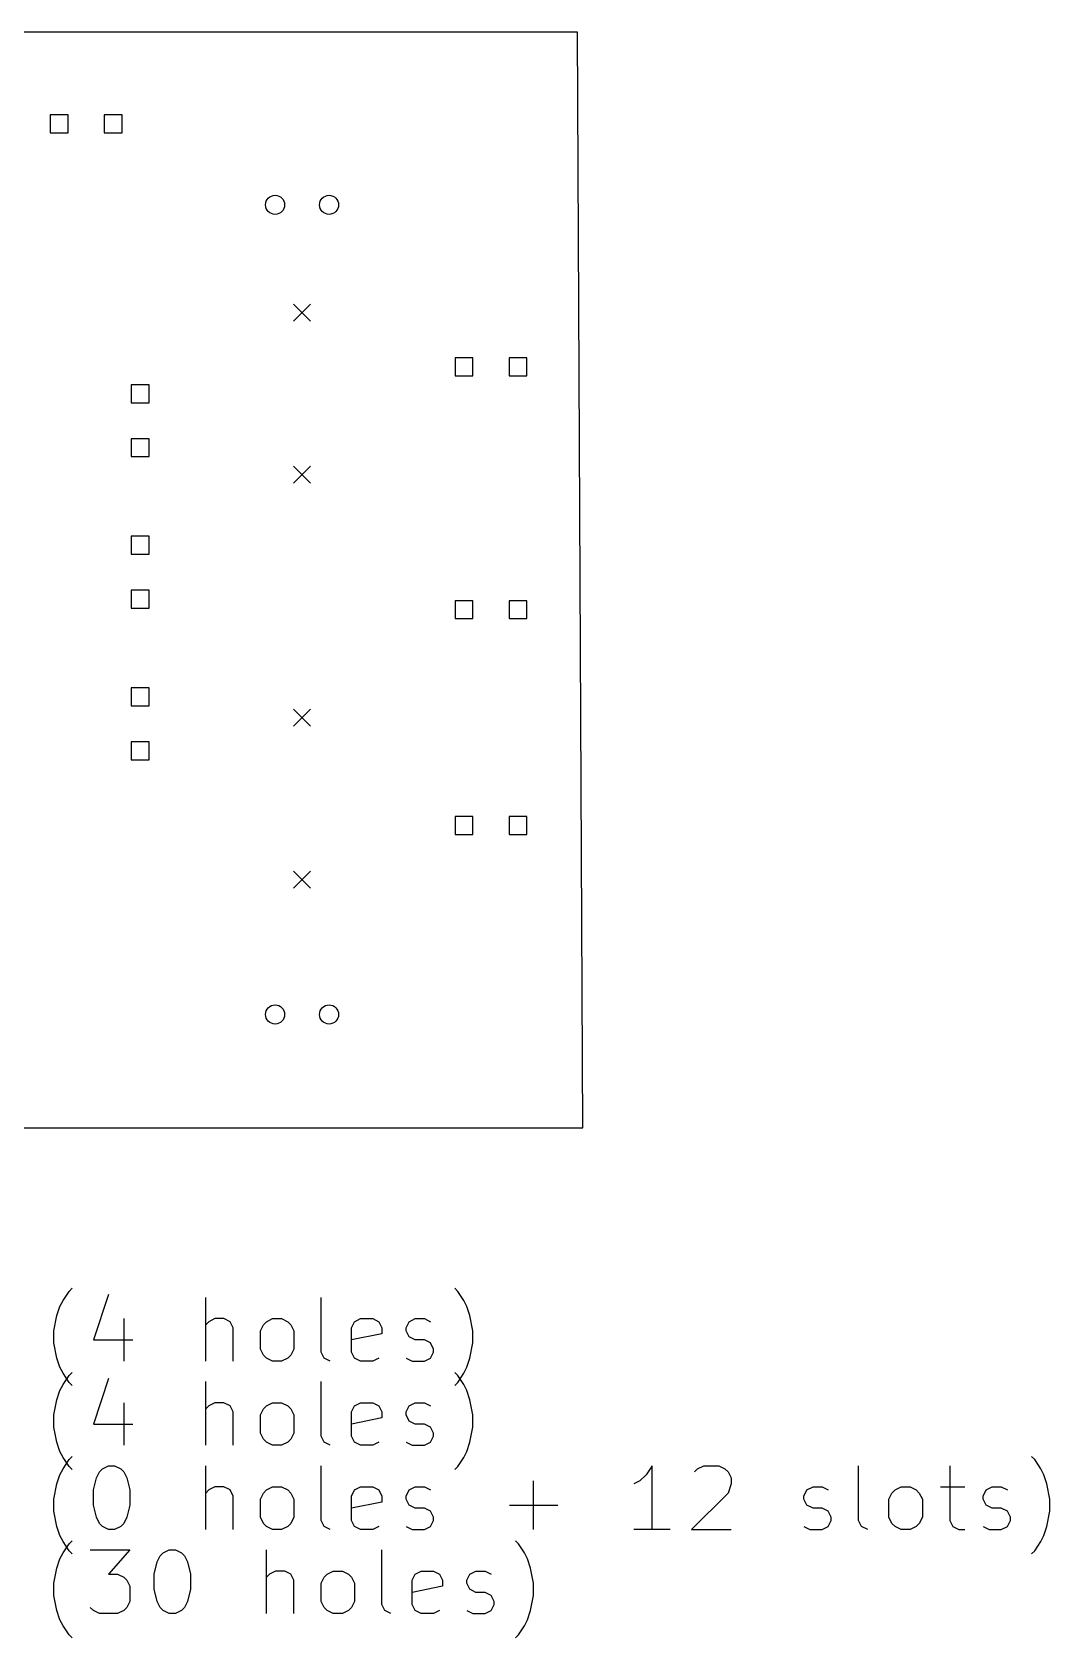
# Model space of a CAD drawing. Extents: x 3.94 to 7.64, y -5.16 to -2.18.
# Drawn here: x 5.75 to 7.635, y -5.155 to -2.18 of the extents above; entities that cross this region are included whole.
import ezdxf

# ---------------------------------------------------------------- set-up
doc = ezdxf.new("R2010")
doc.units = 0
doc.header["$MEASUREMENT"] = 0
doc.layers.add('BLACK', color=7, linetype='CONTINUOUS')

msp = doc.modelspace()

# ---------------------------------------------------------------- linework, layer by layer
at = {"layer": 'BLACK', "linetype": 'CONTINUOUS'}
for p, q in [((6.76, -2.18), (3.98, -2.18)), ((6.77, -4.21), (6.76, -2.18)), ((5.81656, -2.33344), (5.78344, -2.33344)), ((5.78344, -2.33344), (5.78344, -2.36656)), ((5.81656, -2.36656), (5.81656, -2.33344)), ((5.91656, -2.33344), (5.88344, -2.33344)), ((5.88344, -2.33344), (5.88344, -2.36656)), ((5.91656, -2.36656), (5.91656, -2.33344)), ((5.78344, -2.36656), (5.81656, -2.36656)), ((5.88344, -2.36656), (5.91656, -2.36656)), ((6.23425, -2.68425), (6.26575, -2.71575)), ((6.26575, -2.68425), (6.23425, -2.71575)), ((6.56656, -2.78344), (6.53344, -2.78344)), ((6.53344, -2.78344), (6.53344, -2.81656)), ((6.56656, -2.81656), (6.56656, -2.78344)), ((6.66656, -2.78344), (6.63344, -2.78344)), ((6.63344, -2.78344), (6.63344, -2.81656)), ((6.66656, -2.81656), (6.66656, -2.78344)), ((6.53344, -2.81656), (6.56656, -2.81656)), ((6.63344, -2.81656), (6.66656, -2.81656)), ((5.96656, -2.83344), (5.93344, -2.83344)), ((5.93344, -2.83344), (5.93344, -2.86656)), ((5.96656, -2.86656), (5.96656, -2.83344)), ((5.93344, -2.86656), (5.96656, -2.86656)), ((5.96656, -2.93344), (5.93344, -2.93344)), ((5.93344, -2.93344), (5.93344, -2.96656)), ((5.96656, -2.96656), (5.96656, -2.93344)), ((5.93344, -2.96656), (5.96656, -2.96656)), ((6.23425, -2.98425), (6.26575, -3.01575)), ((6.26575, -2.98425), (6.23425, -3.01575)), ((5.96656, -3.11414), (5.93344, -3.11414)), ((5.93344, -3.11414), (5.93344, -3.14727)), ((5.96656, -3.14727), (5.96656, -3.11414)), ((5.93344, -3.14727), (5.96656, -3.14727)), ((5.96656, -3.21414), (5.93344, -3.21414)), ((5.93344, -3.21414), (5.93344, -3.24727)), ((5.96656, -3.24727), (5.96656, -3.21414)), ((6.56656, -3.23344), (6.53344, -3.23344)), ((6.53344, -3.23344), (6.53344, -3.26656)), ((6.56656, -3.26656), (6.56656, -3.23344)), ((6.66656, -3.23344), (6.63344, -3.23344)), ((6.63344, -3.23344), (6.63344, -3.26656)), ((6.66656, -3.26656), (6.66656, -3.23344)), ((5.93344, -3.24727), (5.96656, -3.24727)), ((6.53344, -3.26656), (6.56656, -3.26656)), ((6.63344, -3.26656), (6.66656, -3.26656)), ((5.96656, -3.39485), (5.93344, -3.39485)), ((5.93344, -3.39485), (5.93344, -3.42798)), ((5.96656, -3.42798), (5.96656, -3.39485)), ((5.93344, -3.42798), (5.96656, -3.42798)), ((6.23425, -3.43425), (6.26575, -3.46575)), ((6.26575, -3.43425), (6.23425, -3.46575)), ((5.96656, -3.49485), (5.93344, -3.49485)), ((5.93344, -3.49485), (5.93344, -3.52798)), ((5.96656, -3.52798), (5.96656, -3.49485)), ((5.93344, -3.52798), (5.96656, -3.52798)), ((6.56656, -3.63344), (6.53344, -3.63344)), ((6.53344, -3.63344), (6.53344, -3.66656)), ((6.56656, -3.66656), (6.56656, -3.63344)), ((6.66656, -3.63344), (6.63344, -3.63344)), ((6.63344, -3.63344), (6.63344, -3.66656)), ((6.66656, -3.66656), (6.66656, -3.63344)), ((6.53344, -3.66656), (6.56656, -3.66656)), ((6.63344, -3.66656), (6.66656, -3.66656)), ((6.23425, -3.73425), (6.26575, -3.76575)), ((6.26575, -3.73425), (6.23425, -3.76575)), ((3.98, -4.21), (6.77, -4.21)), ((5.80719, -4.52988), (5.81844, -4.51301)), ((5.81844, -4.51301), (5.82407, -4.50738)), ((5.89156, -4.51863), (5.86344, -4.603)), ((6.53835, -4.51301), (6.53273, -4.50738)), ((6.5496, -4.52988), (6.53835, -4.51301)), ((5.79594, -4.558), (5.80157, -4.54113)), ((5.80157, -4.54113), (5.80719, -4.52988)), ((6.07154, -4.64237), (6.07154, -4.52426)), ((6.28526, -4.62549), (6.28526, -4.52426)), ((6.55522, -4.54113), (6.5496, -4.52988)), ((6.56085, -4.558), (6.55522, -4.54113)), ((5.79032, -4.58612), (5.79594, -4.558)), ((5.91968, -4.56363), (5.91968, -4.64237)), ((6.07716, -4.56925), (6.07154, -4.57488)), ((6.08841, -4.56363), (6.07716, -4.56925)), ((6.10528, -4.56363), (6.08841, -4.56363)), ((6.11653, -4.56925), (6.10528, -4.56363)), ((6.12215, -4.5805), (6.11653, -4.56925)), ((6.12215, -4.64237), (6.12215, -4.5805)), ((6.17277, -4.58612), (6.1784, -4.57488)), ((6.1784, -4.57488), (6.18402, -4.56925)), ((6.18402, -4.56925), (6.19527, -4.56363)), ((6.19527, -4.56363), (6.21214, -4.56363)), ((6.21214, -4.56363), (6.22339, -4.56925)), ((6.22339, -4.56925), (6.22902, -4.57488)), ((6.22902, -4.57488), (6.23464, -4.58612)), ((6.3415, -4.5805), (6.34713, -4.56925)), ((6.3415, -4.62549), (6.3415, -4.5805)), ((6.34713, -4.56925), (6.35837, -4.56363)), ((6.35837, -4.56363), (6.38087, -4.56363)), ((6.38087, -4.56363), (6.39212, -4.56925)), ((6.39212, -4.56925), (6.39774, -4.5805)), ((6.39774, -4.5805), (6.39774, -4.59175)), ((6.44274, -4.5805), (6.44836, -4.56925)), ((6.44274, -4.58612), (6.44274, -4.5805)), ((6.44836, -4.56925), (6.45961, -4.56363)), ((6.45961, -4.56363), (6.47648, -4.56363)), ((6.47648, -4.56363), (6.48773, -4.56925)), ((6.56647, -4.58612), (6.56085, -4.558)), ((5.79032, -4.60862), (5.79032, -4.58612)), ((5.79594, -4.63674), (5.79032, -4.60862)), ((5.86344, -4.603), (5.93655, -4.603)), ((6.17277, -4.61987), (6.17277, -4.58612)), ((6.23464, -4.58612), (6.23464, -4.61987)), ((6.39774, -4.59175), (6.3415, -4.603)), ((6.44836, -4.59737), (6.44274, -4.58612)), ((6.45961, -4.603), (6.44836, -4.59737)), ((6.47648, -4.603), (6.45961, -4.603)), ((6.48773, -4.60862), (6.47648, -4.603)), ((6.49336, -4.61987), (6.48773, -4.60862)), ((6.56085, -4.63674), (6.56647, -4.60862)), ((6.56647, -4.60862), (6.56647, -4.58612)), ((5.80157, -4.65362), (5.79594, -4.63674)), ((6.1784, -4.63112), (6.17277, -4.61987)), ((6.18402, -4.63674), (6.1784, -4.63112)), ((6.19527, -4.64237), (6.18402, -4.63674)), ((6.22339, -4.63674), (6.21214, -4.64237)), ((6.22902, -4.63112), (6.22339, -4.63674)), ((6.23464, -4.61987), (6.22902, -4.63112)), ((6.29088, -4.63674), (6.28526, -4.62549)), ((6.30213, -4.64237), (6.29088, -4.63674)), ((6.34713, -4.63674), (6.3415, -4.62549)), ((6.35837, -4.64237), (6.34713, -4.63674)), ((6.39212, -4.63674), (6.38087, -4.64237)), ((6.44274, -4.63674), (6.45399, -4.64237)), ((6.47648, -4.64237), (6.48773, -4.63674)), ((6.48773, -4.63674), (6.49336, -4.62549)), ((6.49336, -4.62549), (6.49336, -4.61987)), ((6.55522, -4.65362), (6.56085, -4.63674)), ((5.80719, -4.66487), (5.80157, -4.65362)), ((5.81844, -4.68174), (5.80719, -4.66487)), ((5.80719, -4.68579), (5.81844, -4.66891)), ((5.81844, -4.66891), (5.82407, -4.66329)), ((6.21214, -4.64237), (6.19527, -4.64237)), ((6.38087, -4.64237), (6.35837, -4.64237)), ((6.45399, -4.64237), (6.47648, -4.64237)), ((6.53835, -4.66891), (6.53273, -4.66329)), ((6.53835, -4.68174), (6.5496, -4.66487)), ((6.5496, -4.68579), (6.53835, -4.66891)), ((6.5496, -4.66487), (6.55522, -4.65362)), ((5.79594, -4.71391), (5.80157, -4.69704)), ((5.80157, -4.69704), (5.80719, -4.68579)), ((5.82407, -4.68736), (5.81844, -4.68174)), ((5.89156, -4.67454), (5.86344, -4.7589)), ((6.07154, -4.79827), (6.07154, -4.68016)), ((6.28526, -4.7814), (6.28526, -4.68016)), ((6.53273, -4.68736), (6.53835, -4.68174)), ((6.55522, -4.69704), (6.5496, -4.68579)), ((6.56085, -4.71391), (6.55522, -4.69704)), ((5.79032, -4.74203), (5.79594, -4.71391)), ((5.91968, -4.71953), (5.91968, -4.79827)), ((6.07716, -4.72516), (6.07154, -4.73078)), ((6.08841, -4.71953), (6.07716, -4.72516)), ((6.10528, -4.71953), (6.08841, -4.71953)), ((6.11653, -4.72516), (6.10528, -4.71953)), ((6.12215, -4.73641), (6.11653, -4.72516)), ((6.1784, -4.73078), (6.18402, -4.72516)), ((6.18402, -4.72516), (6.19527, -4.71953)), ((6.19527, -4.71953), (6.21214, -4.71953)), ((6.21214, -4.71953), (6.22339, -4.72516)), ((6.22339, -4.72516), (6.22902, -4.73078)), ((6.3415, -4.73641), (6.34713, -4.72516)), ((6.34713, -4.72516), (6.35837, -4.71953)), ((6.35837, -4.71953), (6.38087, -4.71953)), ((6.38087, -4.71953), (6.39212, -4.72516)), ((6.39212, -4.72516), (6.39774, -4.73641)), ((6.44274, -4.73641), (6.44836, -4.72516)), ((6.44836, -4.72516), (6.45961, -4.71953)), ((6.45961, -4.71953), (6.47648, -4.71953)), ((6.47648, -4.71953), (6.48773, -4.72516)), ((6.56647, -4.74203), (6.56085, -4.71391)), ((5.79032, -4.76453), (5.79032, -4.74203)), ((5.86344, -4.7589), (5.93655, -4.7589)), ((6.12215, -4.79827), (6.12215, -4.73641)), ((6.17277, -4.74203), (6.1784, -4.73078)), ((6.17277, -4.77578), (6.17277, -4.74203)), ((6.22902, -4.73078), (6.23464, -4.74203)), ((6.23464, -4.74203), (6.23464, -4.77578)), ((6.3415, -4.7814), (6.3415, -4.73641)), ((6.39774, -4.74765), (6.3415, -4.7589)), ((6.39774, -4.73641), (6.39774, -4.74765)), ((6.44274, -4.74203), (6.44274, -4.73641)), ((6.44836, -4.75328), (6.44274, -4.74203)), ((6.45961, -4.7589), (6.44836, -4.75328)), ((6.47648, -4.7589), (6.45961, -4.7589)), ((6.48773, -4.76453), (6.47648, -4.7589)), ((6.56647, -4.76453), (6.56647, -4.74203)), ((5.79594, -4.79265), (5.79032, -4.76453)), ((6.1784, -4.78702), (6.17277, -4.77578)), ((6.18402, -4.79265), (6.1784, -4.78702)), ((6.22902, -4.78702), (6.22339, -4.79265)), ((6.23464, -4.77578), (6.22902, -4.78702)), ((6.29088, -4.79265), (6.28526, -4.7814)), ((6.34713, -4.79265), (6.3415, -4.7814)), ((6.49336, -4.77578), (6.48773, -4.76453)), ((6.48773, -4.79265), (6.49336, -4.7814)), ((6.49336, -4.7814), (6.49336, -4.77578)), ((6.56085, -4.79265), (6.56647, -4.76453)), ((5.80157, -4.80952), (5.79594, -4.79265)), ((5.80719, -4.82077), (5.80157, -4.80952)), ((5.81844, -4.82482), (5.82407, -4.8192)), ((6.19527, -4.79827), (6.18402, -4.79265)), ((6.21214, -4.79827), (6.19527, -4.79827)), ((6.22339, -4.79265), (6.21214, -4.79827)), ((6.30213, -4.79827), (6.29088, -4.79265)), ((6.35837, -4.79827), (6.34713, -4.79265)), ((6.38087, -4.79827), (6.35837, -4.79827)), ((6.39212, -4.79265), (6.38087, -4.79827)), ((6.44274, -4.79265), (6.45399, -4.79827)), ((6.45399, -4.79827), (6.47648, -4.79827)), ((6.47648, -4.79827), (6.48773, -4.79265)), ((6.5496, -4.82077), (6.55522, -4.80952)), ((6.55522, -4.80952), (6.56085, -4.79265)), ((7.60697, -4.82482), (7.60134, -4.8192)), ((5.80157, -4.85294), (5.80719, -4.84169)), ((5.81844, -4.83764), (5.80719, -4.82077)), ((5.80719, -4.84169), (5.81844, -4.82482)), ((5.82407, -4.84327), (5.81844, -4.83764)), ((5.86906, -4.85857), (5.87468, -4.84732)), ((5.87468, -4.84732), (5.88031, -4.84169)), ((5.88031, -4.84169), (5.89156, -4.83607)), ((5.89156, -4.83607), (5.90281, -4.83607)), ((5.90281, -4.83607), (5.91406, -4.84169)), ((5.91406, -4.84169), (5.91968, -4.84732)), ((5.91968, -4.84732), (5.9253, -4.85857)), ((6.07154, -4.95418), (6.07154, -4.83607)), ((6.28526, -4.93731), (6.28526, -4.83607)), ((6.53273, -4.84327), (6.53835, -4.83764)), ((6.53835, -4.83764), (6.5496, -4.82077)), ((6.89831, -4.83607), (6.88706, -4.85294)), ((6.89831, -4.95418), (6.89831, -4.83607)), ((6.97705, -4.84732), (6.98267, -4.84169)), ((6.98267, -4.84169), (6.99392, -4.83607)), ((6.99392, -4.83607), (7.02204, -4.83607)), ((7.02204, -4.83607), (7.03329, -4.84169)), ((7.03329, -4.84169), (7.03891, -4.84732)), ((7.03891, -4.84732), (7.04454, -4.85857)), ((7.28076, -4.93731), (7.28076, -4.83607)), ((7.44949, -4.83607), (7.44949, -4.93731)), ((7.61822, -4.84169), (7.60697, -4.82482)), ((7.62384, -4.85294), (7.61822, -4.84169)), ((5.79032, -4.89794), (5.79594, -4.86981)), ((5.79594, -4.86981), (5.80157, -4.85294)), ((5.86344, -4.88106), (5.86906, -4.85857)), ((5.9253, -4.85857), (5.93093, -4.88106)), ((6.08841, -4.87544), (6.07716, -4.88106)), ((6.10528, -4.87544), (6.08841, -4.87544)), ((6.11653, -4.88106), (6.10528, -4.87544)), ((6.18402, -4.88106), (6.19527, -4.87544)), ((6.19527, -4.87544), (6.21214, -4.87544)), ((6.21214, -4.87544), (6.22339, -4.88106)), ((6.34713, -4.88106), (6.35837, -4.87544)), ((6.35837, -4.87544), (6.38087, -4.87544)), ((6.38087, -4.87544), (6.39212, -4.88106)), ((6.44836, -4.88106), (6.45961, -4.87544)), ((6.45961, -4.87544), (6.47648, -4.87544)), ((6.47648, -4.87544), (6.48773, -4.88106)), ((6.67896, -4.95418), (6.67896, -4.86419)), ((6.87581, -4.86419), (6.86456, -4.86981)), ((6.88706, -4.85294), (6.87581, -4.86419)), ((7.04454, -4.86981), (7.03891, -4.88669)), ((7.04454, -4.85857), (7.04454, -4.86981)), ((7.18515, -4.88106), (7.19639, -4.87544)), ((7.19639, -4.87544), (7.21327, -4.87544)), ((7.21327, -4.87544), (7.22452, -4.88106)), ((7.34825, -4.88106), (7.3595, -4.87544)), ((7.3595, -4.87544), (7.37637, -4.87544)), ((7.37637, -4.87544), (7.38762, -4.88106)), ((7.43262, -4.87544), (7.47761, -4.87544)), ((7.51698, -4.88106), (7.52823, -4.87544)), ((7.52823, -4.87544), (7.5451, -4.87544)), ((7.5451, -4.87544), (7.55635, -4.88106)), ((7.62947, -4.86981), (7.62384, -4.85294)), ((7.63509, -4.89794), (7.62947, -4.86981)), ((5.79032, -4.92043), (5.79032, -4.89794)), ((5.86344, -4.90918), (5.86344, -4.88106)), ((5.93093, -4.88106), (5.93093, -4.90918)), ((6.07716, -4.88106), (6.07154, -4.88669)), ((6.12215, -4.89231), (6.11653, -4.88106)), ((6.12215, -4.95418), (6.12215, -4.89231)), ((6.17277, -4.89794), (6.1784, -4.88669)), ((6.17277, -4.93168), (6.17277, -4.89794)), ((6.1784, -4.88669), (6.18402, -4.88106)), ((6.22339, -4.88106), (6.22902, -4.88669)), ((6.22902, -4.88669), (6.23464, -4.89794)), ((6.23464, -4.89794), (6.23464, -4.93168)), ((6.3415, -4.89231), (6.34713, -4.88106)), ((6.3415, -4.93731), (6.3415, -4.89231)), ((6.39774, -4.90356), (6.3415, -4.91481)), ((6.39212, -4.88106), (6.39774, -4.89231)), ((6.39774, -4.89231), (6.39774, -4.90356)), ((6.44274, -4.89231), (6.44836, -4.88106)), ((6.44274, -4.89794), (6.44274, -4.89231)), ((6.44836, -4.90918), (6.44274, -4.89794)), ((7.03891, -4.88669), (6.97142, -4.95418)), ((7.17952, -4.89231), (7.18515, -4.88106)), ((7.17952, -4.89794), (7.17952, -4.89231)), ((7.18515, -4.90918), (7.17952, -4.89794)), ((7.337, -4.89794), (7.34263, -4.88669)), ((7.337, -4.93168), (7.337, -4.89794)), ((7.34263, -4.88669), (7.34825, -4.88106)), ((7.38762, -4.88106), (7.39325, -4.88669)), ((7.39325, -4.88669), (7.39887, -4.89794)), ((7.39887, -4.89794), (7.39887, -4.93168)), ((7.51136, -4.89231), (7.51698, -4.88106)), ((7.51136, -4.89794), (7.51136, -4.89231)), ((7.51698, -4.90918), (7.51136, -4.89794)), ((7.63509, -4.92043), (7.63509, -4.89794)), ((5.79594, -4.94855), (5.79032, -4.92043)), ((5.86906, -4.93168), (5.86344, -4.90918)), ((5.87468, -4.94293), (5.86906, -4.93168)), ((5.9253, -4.93168), (5.91968, -4.94293)), ((5.93093, -4.90918), (5.9253, -4.93168)), ((6.1784, -4.94293), (6.17277, -4.93168)), ((6.23464, -4.93168), (6.22902, -4.94293)), ((6.29088, -4.94855), (6.28526, -4.93731)), ((6.34713, -4.94855), (6.3415, -4.93731)), ((6.45961, -4.91481), (6.44836, -4.90918)), ((6.47648, -4.91481), (6.45961, -4.91481)), ((6.48773, -4.92043), (6.47648, -4.91481)), ((6.49336, -4.93168), (6.48773, -4.92043)), ((6.48773, -4.94855), (6.49336, -4.93731)), ((6.49336, -4.93731), (6.49336, -4.93168)), ((6.63397, -4.90918), (6.72395, -4.90918)), ((7.19639, -4.91481), (7.18515, -4.90918)), ((7.21327, -4.91481), (7.19639, -4.91481)), ((7.22452, -4.92043), (7.21327, -4.91481)), ((7.23014, -4.93168), (7.22452, -4.92043)), ((7.22452, -4.94855), (7.23014, -4.93731)), ((7.23014, -4.93731), (7.23014, -4.93168)), ((7.28638, -4.94855), (7.28076, -4.93731)), ((7.34263, -4.94293), (7.337, -4.93168)), ((7.39887, -4.93168), (7.39325, -4.94293)), ((7.44949, -4.93731), (7.45511, -4.94855)), ((7.52823, -4.91481), (7.51698, -4.90918)), ((7.5451, -4.91481), (7.52823, -4.91481)), ((7.55635, -4.92043), (7.5451, -4.91481)), ((7.56197, -4.93168), (7.55635, -4.92043)), ((7.55635, -4.94855), (7.56197, -4.93731)), ((7.56197, -4.93731), (7.56197, -4.93168)), ((7.62947, -4.94855), (7.63509, -4.92043)), ((5.80157, -4.96543), (5.79594, -4.94855)), ((5.80719, -4.97668), (5.80157, -4.96543)), ((5.88031, -4.94855), (5.87468, -4.94293)), ((5.89156, -4.95418), (5.88031, -4.94855)), ((5.90281, -4.95418), (5.89156, -4.95418)), ((5.91406, -4.94855), (5.90281, -4.95418)), ((5.91968, -4.94293), (5.91406, -4.94855)), ((6.18402, -4.94855), (6.1784, -4.94293)), ((6.19527, -4.95418), (6.18402, -4.94855)), ((6.21214, -4.95418), (6.19527, -4.95418)), ((6.22339, -4.94855), (6.21214, -4.95418)), ((6.22902, -4.94293), (6.22339, -4.94855)), ((6.30213, -4.95418), (6.29088, -4.94855)), ((6.35837, -4.95418), (6.34713, -4.94855)), ((6.38087, -4.95418), (6.35837, -4.95418)), ((6.39212, -4.94855), (6.38087, -4.95418)), ((6.44274, -4.94855), (6.45399, -4.95418)), ((6.45399, -4.95418), (6.47648, -4.95418)), ((6.47648, -4.95418), (6.48773, -4.94855)), ((6.93205, -4.95418), (6.86456, -4.95418)), ((6.97142, -4.95418), (7.04454, -4.95418)), ((7.17952, -4.94855), (7.19077, -4.95418)), ((7.19077, -4.95418), (7.21327, -4.95418)), ((7.21327, -4.95418), (7.22452, -4.94855)), ((7.29763, -4.95418), (7.28638, -4.94855)), ((7.34825, -4.94855), (7.34263, -4.94293)), ((7.3595, -4.95418), (7.34825, -4.94855)), ((7.37637, -4.95418), (7.3595, -4.95418)), ((7.38762, -4.94855), (7.37637, -4.95418)), ((7.39325, -4.94293), (7.38762, -4.94855)), ((7.45511, -4.94855), (7.46636, -4.95418)), ((7.46636, -4.95418), (7.47761, -4.95418)), ((7.51136, -4.94855), (7.5226, -4.95418)), ((7.5226, -4.95418), (7.5451, -4.95418)), ((7.5451, -4.95418), (7.55635, -4.94855)), ((7.61822, -4.97668), (7.62384, -4.96543)), ((7.62384, -4.96543), (7.62947, -4.94855)), ((5.80157, -5.00885), (5.80719, -4.9976)), ((5.81844, -4.99355), (5.80719, -4.97668)), ((5.80719, -4.9976), (5.81844, -4.98073)), ((5.81844, -4.98073), (5.82407, -4.9751)), ((5.82407, -4.99917), (5.81844, -4.99355)), ((5.85781, -4.99197), (5.93093, -4.99197)), ((5.93093, -4.99197), (5.89156, -5.03697)), ((5.98717, -5.00322), (5.9928, -4.9976)), ((5.9928, -4.9976), (6.00404, -4.99197)), ((6.00404, -4.99197), (6.01529, -4.99197)), ((6.01529, -4.99197), (6.02654, -4.9976)), ((6.02654, -4.9976), (6.03217, -5.00322)), ((6.18402, -5.11008), (6.18402, -4.99197)), ((6.39774, -5.09321), (6.39774, -4.99197)), ((6.65084, -4.98073), (6.64521, -4.9751)), ((6.66209, -4.9976), (6.65084, -4.98073)), ((6.66771, -5.00885), (6.66209, -4.9976)), ((7.60134, -4.99917), (7.60697, -4.99355)), ((7.60697, -4.99355), (7.61822, -4.97668)), ((5.79032, -5.05384), (5.79594, -5.02572)), ((5.79594, -5.02572), (5.80157, -5.00885)), ((5.97592, -5.03697), (5.98155, -5.01447)), ((5.98155, -5.01447), (5.98717, -5.00322)), ((6.03217, -5.00322), (6.03779, -5.01447)), ((6.03779, -5.01447), (6.04341, -5.03697)), ((6.67334, -5.02572), (6.66771, -5.00885)), ((6.67896, -5.05384), (6.67334, -5.02572)), ((5.79032, -5.07634), (5.79032, -5.05384)), ((5.89156, -5.03697), (5.90843, -5.03697)), ((5.90843, -5.03697), (5.91968, -5.04259)), ((5.91968, -5.04259), (5.9253, -5.04822)), ((5.9253, -5.04822), (5.93093, -5.05947)), ((5.97592, -5.06509), (5.97592, -5.03697)), ((6.04341, -5.03697), (6.04341, -5.06509)), ((6.18965, -5.03697), (6.18402, -5.04259)), ((6.20089, -5.03134), (6.18965, -5.03697)), ((6.21777, -5.03134), (6.20089, -5.03134)), ((6.22902, -5.03697), (6.21777, -5.03134)), ((6.23464, -5.04822), (6.22902, -5.03697)), ((6.23464, -5.11008), (6.23464, -5.04822)), ((6.28526, -5.05384), (6.29088, -5.04259)), ((6.28526, -5.08759), (6.28526, -5.05384)), ((6.29088, -5.04259), (6.29651, -5.03697)), ((6.29651, -5.03697), (6.30776, -5.03134)), ((6.30776, -5.03134), (6.32463, -5.03134)), ((6.32463, -5.03134), (6.33588, -5.03697)), ((6.33588, -5.03697), (6.3415, -5.04259)), ((6.3415, -5.04259), (6.34713, -5.05384)), ((6.34713, -5.05384), (6.34713, -5.08759)), ((6.45399, -5.04822), (6.45961, -5.03697)), ((6.45399, -5.09321), (6.45399, -5.04822)), ((6.45961, -5.03697), (6.47086, -5.03134)), ((6.47086, -5.03134), (6.49336, -5.03134)), ((6.49336, -5.03134), (6.50461, -5.03697)), ((6.50461, -5.03697), (6.51023, -5.04822)), ((6.51023, -5.04822), (6.51023, -5.05947)), ((6.55522, -5.04822), (6.56085, -5.03697)), ((6.55522, -5.05384), (6.55522, -5.04822)), ((6.56085, -5.06509), (6.55522, -5.05384)), ((6.56085, -5.03697), (6.5721, -5.03134)), ((6.5721, -5.03134), (6.58897, -5.03134)), ((6.58897, -5.03134), (6.60022, -5.03697)), ((6.67896, -5.07634), (6.67896, -5.05384)), ((5.79594, -5.10446), (5.79032, -5.07634)), ((5.93093, -5.05947), (5.93093, -5.08759)), ((5.98155, -5.08759), (5.97592, -5.06509)), ((6.04341, -5.06509), (6.03779, -5.08759)), ((6.51023, -5.05947), (6.45399, -5.07071)), ((6.5721, -5.07071), (6.56085, -5.06509)), ((6.58897, -5.07071), (6.5721, -5.07071)), ((6.60022, -5.07634), (6.58897, -5.07071)), ((6.60584, -5.08759), (6.60022, -5.07634)), ((6.67334, -5.10446), (6.67896, -5.07634)), ((5.80157, -5.12133), (5.79594, -5.10446)), ((5.86344, -5.10446), (5.85781, -5.09884)), ((5.87468, -5.11008), (5.86344, -5.10446)), ((5.90843, -5.11008), (5.87468, -5.11008)), ((5.91968, -5.10446), (5.90843, -5.11008)), ((5.9253, -5.09884), (5.91968, -5.10446)), ((5.93093, -5.08759), (5.9253, -5.09884)), ((5.98717, -5.09884), (5.98155, -5.08759)), ((5.9928, -5.10446), (5.98717, -5.09884)), ((6.00404, -5.11008), (5.9928, -5.10446)), ((6.01529, -5.11008), (6.00404, -5.11008)), ((6.02654, -5.10446), (6.01529, -5.11008)), ((6.03217, -5.09884), (6.02654, -5.10446)), ((6.03779, -5.08759), (6.03217, -5.09884)), ((6.29088, -5.09884), (6.28526, -5.08759)), ((6.29651, -5.10446), (6.29088, -5.09884)), ((6.30776, -5.11008), (6.29651, -5.10446)), ((6.32463, -5.11008), (6.30776, -5.11008)), ((6.33588, -5.10446), (6.32463, -5.11008)), ((6.3415, -5.09884), (6.33588, -5.10446)), ((6.34713, -5.08759), (6.3415, -5.09884)), ((6.40337, -5.10446), (6.39774, -5.09321)), ((6.41462, -5.11008), (6.40337, -5.10446)), ((6.45961, -5.10446), (6.45399, -5.09321)), ((6.47086, -5.11008), (6.45961, -5.10446)), ((6.49336, -5.11008), (6.47086, -5.11008)), ((6.50461, -5.10446), (6.49336, -5.11008)), ((6.55522, -5.10446), (6.56647, -5.11008)), ((6.56647, -5.11008), (6.58897, -5.11008)), ((6.58897, -5.11008), (6.60022, -5.10446)), ((6.60022, -5.10446), (6.60584, -5.09321)), ((6.60584, -5.09321), (6.60584, -5.08759)), ((6.66771, -5.12133), (6.67334, -5.10446)), ((5.80719, -5.13258), (5.80157, -5.12133)), ((5.81844, -5.14945), (5.80719, -5.13258)), ((6.65084, -5.14945), (6.66209, -5.13258)), ((6.66209, -5.13258), (6.66771, -5.12133)), ((5.82407, -5.15508), (5.81844, -5.14945)), ((6.64521, -5.15508), (6.65084, -5.14945))]:
    msp.add_line(p, q, dxfattribs=at)
at = {"layer": 'BLACK'}
for centre in [(6.2, -2.5), (6.3, -2.5), (6.2, -4), (6.3, -4)]:
    msp.add_circle(centre, 0.01772, dxfattribs=at)

doc.saveas('drawing.dxf')
